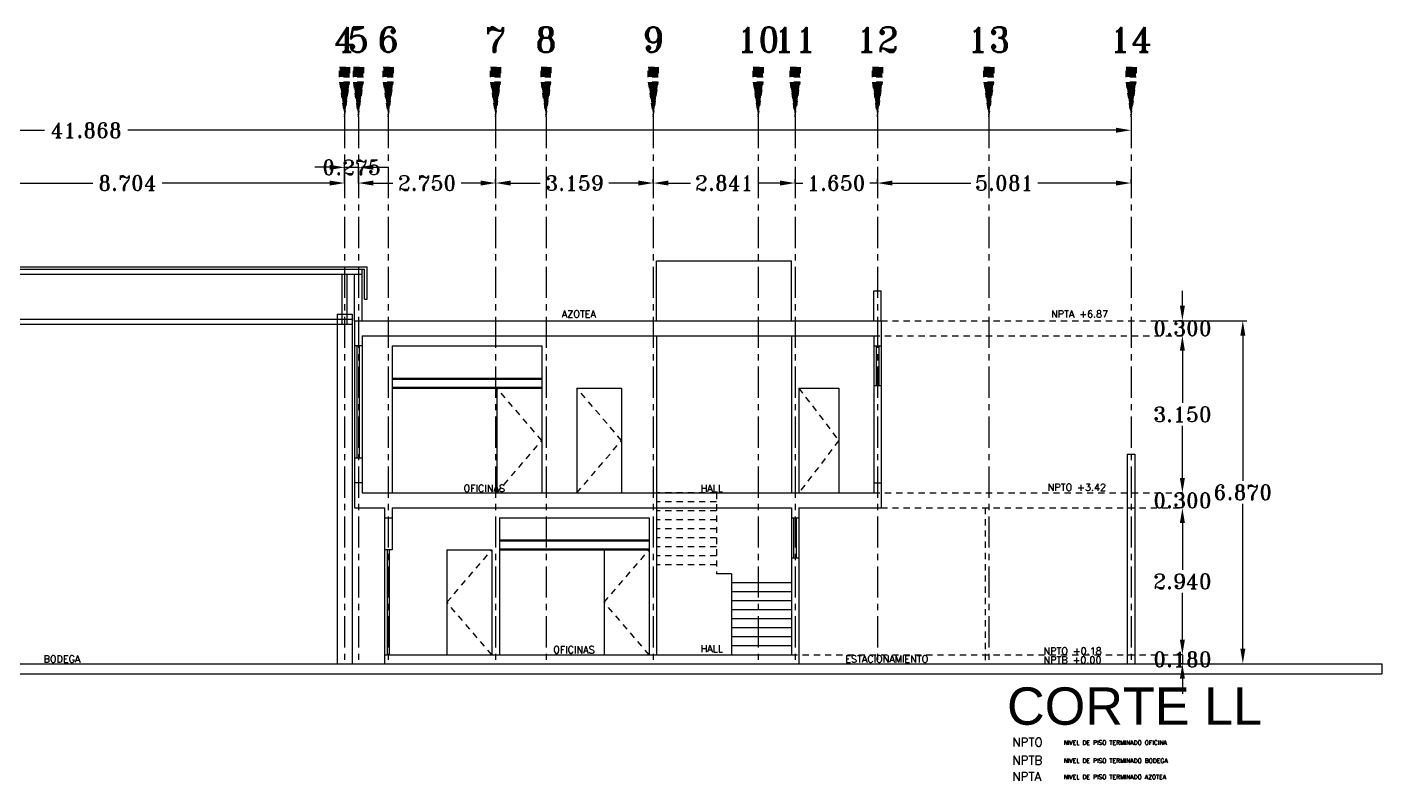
# Model space of a CAD drawing. Extents: x 915 to 2178, y -798 to 165.
# Drawn here: x 1329.38 to 1356.53, y -764.96 to -749.86 of the extents above; entities that cross this region are included whole.
import ezdxf
from ezdxf.enums import TextEntityAlignment as Align

# ---------------------------------------------------------------- set-up
doc = ezdxf.new("R2010")
doc.units = 0
doc.header["$LTSCALE"] = 0.5
doc.header["$MEASUREMENT"] = 0
for name, pattern in [('CENTER', [2, 1.25, -0.25, 0.25, -0.25]), ('DASHDOT2', [0.5, 0.25, -0.125, 0, -0.125]), ('HIDDEN2', [0.1875, 0.125, -0.0625])]:
    doc.linetypes.add(name, pattern=pattern)
doc.layers.get('0').update_dxf_attribs({"linetype": 'CONTINUOUS'})
doc.layers.get('DEFPOINTS').update_dxf_attribs({"linetype": 'CONTINUOUS'})
for name, color, linetype in [('COTA', 7, 'CONTINUOUS'), ('EJE', 125, 'DASHDOT2'), ('EJES', 125, 'CENTER'), ('ESCALERA', 41, 'CONTINUOUS'), ('LOSA', 1, 'CONTINUOUS'), ('MEM', 7, 'CONTINUOUS'), ('MUEBLES', 125, 'CONTINUOUS'), ('muro_facahda', 33, 'CONTINUOUS'), ('proyecciones', 6, 'HIDDEN2'), ('ventanas', 4, 'CONTINUOUS')]:
    doc.layers.add(name, color=color, linetype=linetype)
doc.styles.add('ROMANT', font='romant')
doc.styles.add('SWISS', font='SAS_____.pfb')
doc.dimstyles.new('detalle', dxfattribs={"dimtxt": 0.2, "dimasz": 0.15, "dimexe": 0.08, "dimexo": 0, "dimgap": 0.08, "dimtad": 0, "dimtih": 1, "dimtoh": 1, "dimdec": 3, "dimzin": 1, "dimdsep": 46, "dimtxsty": 'ROMANT', "dimcen": 0.15, "dimclrd": 143, "dimclre": 9, "dimadec": 0, "dimazin": 0, "dimtfac": 1, "dimtdec": 3, "dimtmove": 0, "dimatfit": 3, "dimfxl": 1, "dimarcsym": 0})

# ---------------------------------------------------------------- blocks, each defined once
blk = doc.blocks.new('DI-P0101')
at = {"const_width": 0.2}
blk.add_lwpolyline([(0, 0.8), (0, 1)], dxfattribs=at)
for points in [[(0.1, 1), (0.1, 0.8), (-0.1, 0.8), (-0.1, 1)], [(0, 0), (0.1, 0.7), (-0.1, 0.7)]]:
    blk.add_lwpolyline(points, close=True)
blk.add_lwpolyline([(0, 0, 0, 0.2, 0), (0, 0.7, 0.2, 0.2, 0)], format="xyseb")
at = {"style": 'ROMANT'}
blk.add_attdef('1', text='', height=0.6, dxfattribs=at).set_placement((0, 1.3), align=Align.CENTER)
blk = doc.blocks.new('*D229')
at = {"layer": 'COTA', "color": 9, "lineweight": -2, "transparency": 16777216}
for p, q in [((1352.529, -759.495), (1352.449, -759.495)), ((1352.529, -762.435), (1352.449, -762.435))]:
    blk.add_line(p, q, dxfattribs=at)
at = {"layer": 'COTA', "color": 143, "lineweight": -2, "transparency": 16777216}
for p, q in [((1352.529, -759.795), (1352.529, -760.735)), ((1352.529, -762.135), (1352.529, -761.195))]:
    blk.add_line(p, q, dxfattribs=at)
at = {"layer": 'COTA', "color": 143, "transparency": 16777216}
for points in [[(1352.479, -759.795), (1352.579, -759.795), (1352.529, -759.495)], [(1352.479, -762.135), (1352.579, -762.135), (1352.529, -762.435)]]:
    blk.add_solid(points, dxfattribs=at)
at = {"layer": 'DEFPOINTS', "color": 0, "transparency": 16777216}
for p in [(1352.529, -759.495), (1352.529, -759.495), (1352.529, -762.435)]:
    blk.add_point(p, dxfattribs=at)
at = {"layer": 'COTA', "color": 0, "transparency": 16777216, "insert": (1352.529, -760.965), "char_height": 0.3, "attachment_point": 5, "style": 'ROMANT'}
blk.add_mtext('2.940', dxfattribs=at)
blk = doc.blocks.new('*D230')
at = {"layer": 'COTA', "color": 9, "lineweight": -2, "transparency": 16777216}
for p, q in [((1352.529, -756.045), (1352.449, -756.045)), ((1352.529, -759.195), (1352.449, -759.195))]:
    blk.add_line(p, q, dxfattribs=at)
at = {"layer": 'COTA', "color": 143, "lineweight": -2, "transparency": 16777216}
for p, q in [((1352.529, -756.345), (1352.529, -757.39)), ((1352.529, -758.895), (1352.529, -757.85))]:
    blk.add_line(p, q, dxfattribs=at)
at = {"layer": 'COTA', "color": 143, "transparency": 16777216}
for points in [[(1352.479, -756.345), (1352.579, -756.345), (1352.529, -756.045)], [(1352.479, -758.895), (1352.579, -758.895), (1352.529, -759.195)]]:
    blk.add_solid(points, dxfattribs=at)
at = {"layer": 'DEFPOINTS', "color": 0, "transparency": 16777216}
for p in [(1352.529, -756.045), (1352.529, -756.045), (1352.529, -759.195)]:
    blk.add_point(p, dxfattribs=at)
at = {"layer": 'COTA', "color": 0, "transparency": 16777216, "insert": (1352.529, -757.62), "char_height": 0.3, "attachment_point": 5, "style": 'ROMANT'}
blk.add_mtext('3.150', dxfattribs=at)
blk = doc.blocks.new('*D231')
at = {"layer": 'COTA', "color": 143, "lineweight": -2, "transparency": 16777216}
for p, q in [((1352.529, -755.445), (1352.529, -755.145)), ((1352.529, -755.745), (1352.529, -756.045)), ((1352.529, -755.745), (1352.529, -756.045)), ((1352.529, -756.345), (1352.529, -756.645))]:
    blk.add_line(p, q, dxfattribs=at)
at = {"layer": 'COTA', "color": 9, "lineweight": -2, "transparency": 16777216}
for p, q in [((1352.529, -755.745), (1352.449, -755.745)), ((1352.529, -756.045), (1352.449, -756.045))]:
    blk.add_line(p, q, dxfattribs=at)
at = {"layer": 'COTA', "color": 143, "transparency": 16777216}
for points in [[(1352.479, -755.445), (1352.579, -755.445), (1352.529, -755.745)], [(1352.479, -756.345), (1352.579, -756.345), (1352.529, -756.045)]]:
    blk.add_solid(points, dxfattribs=at)
at = {"layer": 'DEFPOINTS', "color": 0, "transparency": 16777216}
for p in [(1352.529, -755.745), (1352.529, -756.045), (1352.529, -756.045)]:
    blk.add_point(p, dxfattribs=at)
at = {"layer": 'COTA', "color": 0, "transparency": 16777216, "insert": (1352.529, -755.895), "char_height": 0.3, "attachment_point": 5, "style": 'ROMANT'}
blk.add_mtext('0.300', dxfattribs=at)
blk = doc.blocks.new('*D232')
at = {"layer": 'COTA', "color": 143, "lineweight": -2, "transparency": 16777216}
for p, q in [((1352.529, -758.895), (1352.529, -758.595)), ((1352.529, -759.195), (1352.529, -759.495)), ((1352.529, -759.195), (1352.529, -759.495)), ((1352.529, -759.795), (1352.529, -760.095))]:
    blk.add_line(p, q, dxfattribs=at)
at = {"layer": 'COTA', "color": 9, "lineweight": -2, "transparency": 16777216}
for p, q in [((1352.529, -759.195), (1352.449, -759.195)), ((1352.529, -759.495), (1352.449, -759.495))]:
    blk.add_line(p, q, dxfattribs=at)
at = {"layer": 'COTA', "color": 143, "transparency": 16777216}
for points in [[(1352.479, -758.895), (1352.579, -758.895), (1352.529, -759.195)], [(1352.479, -759.795), (1352.579, -759.795), (1352.529, -759.495)]]:
    blk.add_solid(points, dxfattribs=at)
at = {"layer": 'DEFPOINTS', "color": 0, "transparency": 16777216}
for p in [(1352.529, -759.195), (1352.529, -759.495), (1352.529, -759.495)]:
    blk.add_point(p, dxfattribs=at)
at = {"layer": 'COTA', "color": 0, "transparency": 16777216, "insert": (1352.529, -759.345), "char_height": 0.3, "attachment_point": 5, "style": 'ROMANT'}
blk.add_mtext('0.300', dxfattribs=at)
blk = doc.blocks.new('*D233')
at = {"layer": 'COTA', "color": 143, "lineweight": -2, "transparency": 16777216}
for p, q in [((1352.529, -762.135), (1352.529, -761.835)), ((1352.529, -762.435), (1352.529, -762.615)), ((1352.529, -762.435), (1352.529, -762.615)), ((1352.529, -762.915), (1352.529, -763.215))]:
    blk.add_line(p, q, dxfattribs=at)
at = {"layer": 'COTA', "color": 9, "lineweight": -2, "transparency": 16777216}
for p, q in [((1352.529, -762.435), (1352.449, -762.435)), ((1352.529, -762.615), (1352.449, -762.615))]:
    blk.add_line(p, q, dxfattribs=at)
at = {"layer": 'COTA', "color": 143, "transparency": 16777216}
for points in [[(1352.479, -762.135), (1352.579, -762.135), (1352.529, -762.435)], [(1352.479, -762.915), (1352.579, -762.915), (1352.529, -762.615)]]:
    blk.add_solid(points, dxfattribs=at)
at = {"layer": 'DEFPOINTS', "color": 0, "transparency": 16777216}
for p in [(1352.529, -762.435), (1352.529, -762.615), (1352.529, -762.615)]:
    blk.add_point(p, dxfattribs=at)
at = {"layer": 'COTA', "color": 0, "transparency": 16777216, "insert": (1352.529, -762.525), "char_height": 0.3, "attachment_point": 5, "style": 'ROMANT'}
blk.add_mtext('0.180', dxfattribs=at)
blk = doc.blocks.new('*D234')
at = {"layer": 'COTA', "color": 9, "lineweight": -2, "transparency": 16777216}
for p, q in [((1352.529, -755.745), (1353.82, -755.745)), ((1352.529, -762.615), (1353.82, -762.615))]:
    blk.add_line(p, q, dxfattribs=at)
at = {"layer": 'COTA', "color": 143, "lineweight": -2, "transparency": 16777216}
for p, q in [((1353.74, -756.045), (1353.74, -758.95)), ((1353.74, -762.315), (1353.74, -759.41))]:
    blk.add_line(p, q, dxfattribs=at)
at = {"layer": 'COTA', "color": 143, "transparency": 16777216}
for points in [[(1353.69, -756.045), (1353.79, -756.045), (1353.74, -755.745)], [(1353.69, -762.315), (1353.79, -762.315), (1353.74, -762.615)]]:
    blk.add_solid(points, dxfattribs=at)
at = {"layer": 'DEFPOINTS', "color": 0, "transparency": 16777216}
for p in [(1352.529, -755.745), (1352.529, -762.615), (1353.74, -762.615)]:
    blk.add_point(p, dxfattribs=at)
at = {"layer": 'COTA', "color": 0, "transparency": 16777216, "insert": (1353.74, -759.18), "char_height": 0.3, "attachment_point": 5, "style": 'ROMANT'}
blk.add_mtext('6.870', dxfattribs=at)
blk = doc.blocks.new('*D238')
at = {"layer": 'COTA', "color": 9, "lineweight": -2, "transparency": 16777216}
for p, q in [((1327.04, -752.988), (1327.04, -752.908)), ((1335.744, -752.988), (1335.744, -752.908))]:
    blk.add_line(p, q, dxfattribs=at)
at = {"layer": 'COTA', "color": 143, "lineweight": -2, "transparency": 16777216}
for p, q in [((1327.34, -752.988), (1330.698, -752.988)), ((1335.444, -752.988), (1332.086, -752.988))]:
    blk.add_line(p, q, dxfattribs=at)
at = {"layer": 'COTA', "color": 143, "transparency": 16777216}
for points in [[(1327.34, -752.938), (1327.34, -753.038), (1327.04, -752.988)], [(1335.444, -752.938), (1335.444, -753.038), (1335.744, -752.988)]]:
    blk.add_solid(points, dxfattribs=at)
at = {"layer": 'DEFPOINTS', "color": 0, "transparency": 16777216}
for p in [(1327.04, -752.988), (1335.744, -752.988), (1335.744, -752.988)]:
    blk.add_point(p, dxfattribs=at)
at = {"layer": 'COTA', "color": 0, "transparency": 16777216, "insert": (1331.392, -752.988), "char_height": 0.3, "attachment_point": 5, "style": 'ROMANT'}
blk.add_mtext('8.704', dxfattribs=at)
blk = doc.blocks.new('*D239')
at = {"layer": 'COTA', "color": 143, "lineweight": -2, "transparency": 16777216}
for p, q in [((1335.444, -752.673), (1335.144, -752.673)), ((1335.744, -752.673), (1336.019, -752.673)), ((1336.319, -752.673), (1336.619, -752.673))]:
    blk.add_line(p, q, dxfattribs=at)
at = {"layer": 'COTA', "color": 9, "lineweight": -2, "transparency": 16777216}
for p, q in [((1335.744, -752.988), (1335.744, -752.593)), ((1336.019, -752.988), (1336.019, -752.593))]:
    blk.add_line(p, q, dxfattribs=at)
at = {"layer": 'COTA', "color": 143, "transparency": 16777216}
for points in [[(1335.444, -752.623), (1335.444, -752.723), (1335.744, -752.673)], [(1336.319, -752.623), (1336.319, -752.723), (1336.019, -752.673)]]:
    blk.add_solid(points, dxfattribs=at)
at = {"layer": 'DEFPOINTS', "color": 0, "transparency": 16777216}
for p in [(1336.019, -752.673), (1335.744, -752.988), (1336.019, -752.988)]:
    blk.add_point(p, dxfattribs=at)
at = {"layer": 'COTA', "color": 0, "transparency": 16777216, "insert": (1335.882, -752.673), "char_height": 0.3, "attachment_point": 5, "style": 'ROMANT'}
blk.add_mtext('0.275', dxfattribs=at)
blk = doc.blocks.new('*D240')
at = {"layer": 'COTA', "color": 9, "lineweight": -2, "transparency": 16777216}
for p, q in [((1336.019, -752.988), (1336.019, -752.908)), ((1338.769, -752.988), (1338.769, -752.908))]:
    blk.add_line(p, q, dxfattribs=at)
at = {"layer": 'COTA', "color": 143, "lineweight": -2, "transparency": 16777216}
for p, q in [((1336.319, -752.988), (1336.707, -752.988)), ((1338.469, -752.988), (1338.081, -752.988))]:
    blk.add_line(p, q, dxfattribs=at)
at = {"layer": 'COTA', "color": 143, "transparency": 16777216}
for points in [[(1336.319, -752.938), (1336.319, -753.038), (1336.019, -752.988)], [(1338.469, -752.938), (1338.469, -753.038), (1338.769, -752.988)]]:
    blk.add_solid(points, dxfattribs=at)
at = {"layer": 'DEFPOINTS', "color": 0, "transparency": 16777216}
for p in [(1336.019, -752.988), (1338.769, -752.988), (1338.769, -752.988)]:
    blk.add_point(p, dxfattribs=at)
at = {"layer": 'COTA', "color": 0, "transparency": 16777216, "insert": (1337.394, -752.988), "char_height": 0.3, "attachment_point": 5, "style": 'ROMANT'}
blk.add_mtext('2.750', dxfattribs=at)
blk = doc.blocks.new('*D241')
at = {"layer": 'COTA', "color": 9, "lineweight": -2, "transparency": 16777216}
for p, q in [((1338.769, -752.988), (1338.769, -752.908)), ((1341.928, -752.988), (1341.928, -752.908))]:
    blk.add_line(p, q, dxfattribs=at)
at = {"layer": 'COTA', "color": 143, "lineweight": -2, "transparency": 16777216}
for p, q in [((1339.069, -752.988), (1339.662, -752.988)), ((1341.628, -752.988), (1341.036, -752.988))]:
    blk.add_line(p, q, dxfattribs=at)
at = {"layer": 'COTA', "color": 143, "transparency": 16777216}
for points in [[(1339.069, -752.938), (1339.069, -753.038), (1338.769, -752.988)], [(1341.628, -752.938), (1341.628, -753.038), (1341.928, -752.988)]]:
    blk.add_solid(points, dxfattribs=at)
at = {"layer": 'DEFPOINTS', "color": 0, "transparency": 16777216}
for p in [(1338.769, -752.988), (1341.928, -752.988), (1341.928, -752.988)]:
    blk.add_point(p, dxfattribs=at)
at = {"layer": 'COTA', "color": 0, "transparency": 16777216, "insert": (1340.349, -752.988), "char_height": 0.3, "attachment_point": 5, "style": 'ROMANT'}
blk.add_mtext('3.159', dxfattribs=at)
blk = doc.blocks.new('*D242')
at = {"layer": 'COTA', "color": 9, "lineweight": -2, "transparency": 16777216}
for p, q in [((1341.928, -752.988), (1341.928, -752.908)), ((1344.769, -752.988), (1344.769, -752.908))]:
    blk.add_line(p, q, dxfattribs=at)
at = {"layer": 'COTA', "color": 143, "lineweight": -2, "transparency": 16777216}
for p, q in [((1342.228, -752.988), (1342.676, -752.988)), ((1344.469, -752.988), (1344.022, -752.988))]:
    blk.add_line(p, q, dxfattribs=at)
at = {"layer": 'COTA', "color": 143, "transparency": 16777216}
for points in [[(1342.228, -752.938), (1342.228, -753.038), (1341.928, -752.988)], [(1344.469, -752.938), (1344.469, -753.038), (1344.769, -752.988)]]:
    blk.add_solid(points, dxfattribs=at)
at = {"layer": 'DEFPOINTS', "color": 0, "transparency": 16777216}
for p in [(1341.928, -752.988), (1344.769, -752.988), (1344.769, -752.988)]:
    blk.add_point(p, dxfattribs=at)
at = {"layer": 'COTA', "color": 0, "transparency": 16777216, "insert": (1343.349, -752.988), "char_height": 0.3, "attachment_point": 5, "style": 'ROMANT'}
blk.add_mtext('2.841', dxfattribs=at)
blk = doc.blocks.new('*D243')
at = {"layer": 'COTA', "color": 9, "lineweight": -2, "transparency": 16777216}
for p, q in [((1344.769, -752.988), (1344.769, -752.908)), ((1346.419, -752.988), (1346.419, -752.908))]:
    blk.add_line(p, q, dxfattribs=at)
at = {"layer": 'COTA', "color": 143, "lineweight": -2, "transparency": 16777216}
for p, q in [((1344.469, -752.988), (1344.169, -752.988)), ((1344.769, -752.988), (1344.921, -752.988)), ((1346.419, -752.988), (1346.267, -752.988)), ((1346.719, -752.988), (1347.019, -752.988))]:
    blk.add_line(p, q, dxfattribs=at)
at = {"layer": 'COTA', "color": 143, "transparency": 16777216}
for points in [[(1344.469, -752.938), (1344.469, -753.038), (1344.769, -752.988)], [(1346.719, -752.938), (1346.719, -753.038), (1346.419, -752.988)]]:
    blk.add_solid(points, dxfattribs=at)
at = {"layer": 'DEFPOINTS', "color": 0, "transparency": 16777216}
for p in [(1344.769, -752.988), (1346.419, -752.988), (1346.419, -752.988)]:
    blk.add_point(p, dxfattribs=at)
at = {"layer": 'COTA', "color": 0, "transparency": 16777216, "insert": (1345.594, -752.988), "char_height": 0.3, "attachment_point": 5, "style": 'ROMANT'}
blk.add_mtext('1.650', dxfattribs=at)
blk = doc.blocks.new('*D244')
at = {"layer": 'COTA', "color": 9, "lineweight": -2, "transparency": 16777216}
for p, q in [((1346.419, -752.988), (1346.419, -752.908)), ((1351.5, -752.988), (1351.5, -752.908))]:
    blk.add_line(p, q, dxfattribs=at)
at = {"layer": 'COTA', "color": 143, "lineweight": -2, "transparency": 16777216}
for p, q in [((1346.719, -752.988), (1348.287, -752.988)), ((1351.2, -752.988), (1349.633, -752.988))]:
    blk.add_line(p, q, dxfattribs=at)
at = {"layer": 'COTA', "color": 143, "transparency": 16777216}
for points in [[(1346.719, -752.938), (1346.719, -753.038), (1346.419, -752.988)], [(1351.2, -752.938), (1351.2, -753.038), (1351.5, -752.988)]]:
    blk.add_solid(points, dxfattribs=at)
at = {"layer": 'DEFPOINTS', "color": 0, "transparency": 16777216}
for p in [(1346.419, -752.988), (1351.5, -752.988), (1351.5, -752.988)]:
    blk.add_point(p, dxfattribs=at)
at = {"layer": 'COTA', "color": 0, "transparency": 16777216, "insert": (1348.96, -752.988), "char_height": 0.3, "attachment_point": 5, "style": 'ROMANT'}
blk.add_mtext('5.081', dxfattribs=at)
blk = doc.blocks.new('*D245')
at = {"layer": 'COTA', "color": 9, "lineweight": -2, "transparency": 16777216}
for p, q in [((1309.632, -751.665), (1309.632, -752.01)), ((1351.5, -751.665), (1351.5, -752.01))]:
    blk.add_line(p, q, dxfattribs=at)
at = {"layer": 'COTA', "color": 143, "lineweight": -2, "transparency": 16777216}
for p, q in [((1309.932, -751.93), (1329.729, -751.93)), ((1351.2, -751.93), (1331.403, -751.93))]:
    blk.add_line(p, q, dxfattribs=at)
at = {"layer": 'COTA', "color": 143, "transparency": 16777216}
for points in [[(1309.932, -751.88), (1309.932, -751.98), (1309.632, -751.93)], [(1351.2, -751.88), (1351.2, -751.98), (1351.5, -751.93)]]:
    blk.add_solid(points, dxfattribs=at)
at = {"layer": 'DEFPOINTS', "color": 0, "transparency": 16777216}
for p in [(1309.632, -751.665), (1351.5, -751.665), (1351.5, -751.93)]:
    blk.add_point(p, dxfattribs=at)
at = {"layer": 'COTA', "color": 0, "transparency": 16777216, "insert": (1330.566, -751.93), "char_height": 0.3, "attachment_point": 5, "style": 'ROMANT'}
blk.add_mtext('41.868', dxfattribs=at)

msp = doc.modelspace()

# ---------------------------------------------------------------- linework, layer by layer
at = {"layer": 'EJES'}
for p, q in [((1335.744, -751.6648), (1335.744, -762.6148)), ((1335.744, -751.6648), (1335.744, -762.6148)), ((1336.019, -751.6648), (1336.019, -762.6148)), ((1336.619, -751.6648), (1336.619, -762.6148)), ((1338.769, -751.6648), (1338.769, -762.6148)), ((1339.7785, -751.6648), (1339.7785, -762.6148)), ((1341.9285, -751.6648), (1341.9285, -762.6148)), ((1344.0285, -751.6648), (1344.0285, -762.6148)), ((1344.769, -751.6648), (1344.769, -762.6148)), ((1346.419, -751.6648), (1346.419, -762.6148)), ((1348.6503, -751.6648), (1348.6503, -762.6148)), ((1351.5003, -751.6648), (1351.5003, -762.6148))]:
    msp.add_line(p, q, dxfattribs=at)
at = {"layer": 'ESCALERA'}
for p, q in [((1343.494, -760.8148), (1343.194, -760.8148)), ((1343.494, -760.8148), (1343.494, -762.4348)), ((1344.694, -760.9948), (1343.494, -760.9948)), ((1344.694, -761.1748), (1343.494, -761.1748)), ((1344.694, -761.3548), (1343.494, -761.3548)), ((1344.694, -761.5348), (1343.494, -761.5348)), ((1344.694, -761.7148), (1343.494, -761.7148)), ((1344.694, -761.8948), (1343.494, -761.8948)), ((1344.694, -762.0748), (1343.494, -762.0748)), ((1336.544, -762.4348), (1344.694, -762.4348)), ((1344.694, -762.2548), (1343.494, -762.2548))]:
    msp.add_line(p, q, dxfattribs=at)
at = {"layer": 'LOSA'}
for p, q in [((1335.944, -755.7448), (1335.944, -756.2448)), ((1335.944, -755.7448), (1346.494, -755.7448)), ((1346.494, -755.7448), (1346.494, -756.2448)), ((1336.094, -756.0448), (1346.344, -756.0448)), ((1336.094, -756.0448), (1336.094, -756.2448)), ((1346.344, -756.0448), (1346.344, -756.2448)), ((1336.094, -756.2448), (1335.944, -756.2448)), ((1346.344, -756.2448), (1346.494, -756.2448)), ((1335.944, -758.9948), (1335.944, -759.4948)), ((1336.094, -758.9948), (1336.094, -759.1948)), ((1336.094, -759.1948), (1346.344, -759.1948)), ((1346.344, -758.9948), (1346.494, -758.9948)), ((1346.344, -758.9948), (1346.344, -759.1948)), ((1346.494, -758.9948), (1346.494, -759.4948)), ((1335.944, -759.4948), (1336.544, -759.4948)), ((1336.544, -759.4948), (1336.544, -759.6948)), ((1336.544, -759.6948), (1336.694, -759.6948)), ((1336.694, -759.4948), (1336.694, -759.6948)), ((1336.694, -759.4948), (1344.694, -759.4948)), ((1344.694, -759.4948), (1344.694, -759.6948)), ((1344.694, -759.6948), (1344.844, -759.6948)), ((1344.844, -759.4948), (1344.844, -759.6948)), ((1344.844, -759.4948), (1346.494, -759.4948)), ((1307.361, -762.6148), (1356.5261, -762.6148)), ((1356.5261, -762.6148), (1356.5261, -762.8148)), ((1307.361, -762.8148), (1356.5261, -762.8148))]:
    msp.add_line(p, q, dxfattribs=at)
at = {"layer": 'MUEBLES'}
for p, q in [((1307.361, -754.6648), (1336.194, -754.6648)), ((1307.361, -754.7148), (1336.144, -754.7148)), ((1307.361, -754.8148), (1336.094, -754.8148)), ((1335.694, -755.8148), (1335.694, -754.8148)), ((1335.794, -755.8148), (1335.794, -754.8148)), ((1335.944, -754.8148), (1336.094, -754.8148)), ((1336.094, -754.8148), (1336.094, -754.7148)), ((1336.144, -755.3148), (1336.144, -754.7148)), ((1336.194, -755.3148), (1336.194, -754.6648)), ((1336.144, -755.3148), (1336.194, -755.3148)), ((1307.361, -755.7148), (1335.894, -755.7148)), ((1307.361, -755.8148), (1335.894, -755.8148)), ((1336.694, -756.8948), (1339.694, -756.8948)), ((1336.694, -756.9148), (1339.694, -756.9148)), ((1336.694, -757.0748), (1339.694, -757.0748)), ((1336.694, -757.0948), (1339.694, -757.0948)), ((1338.8437, -760.1348), (1341.844, -760.1348)), ((1338.8437, -760.1548), (1341.844, -760.1548)), ((1338.8437, -760.3148), (1341.844, -760.3148)), ((1338.8437, -760.3348), (1341.844, -760.3348))]:
    msp.add_line(p, q, dxfattribs=at)
at = {"layer": 'muro_facahda'}
for p, q in [((1341.994, -755.7448), (1341.994, -754.5448)), ((1341.994, -754.5448), (1344.694, -754.5448)), ((1344.694, -755.7448), (1344.694, -754.5448)), ((1335.944, -755.7448), (1335.944, -754.8148)), ((1336.094, -755.7448), (1336.094, -754.8148)), ((1346.344, -755.1448), (1346.494, -755.1448)), ((1346.344, -755.7448), (1346.344, -755.1448)), ((1346.494, -755.7448), (1346.494, -755.1448)), ((1335.594, -755.6148), (1335.594, -762.6148)), ((1335.594, -755.6148), (1335.894, -755.6148)), ((1335.894, -755.6148), (1335.894, -762.6148)), ((1341.994, -756.0448), (1341.994, -762.4348)), ((1344.694, -756.0448), (1344.694, -759.1948)), ((1335.944, -756.2448), (1335.944, -758.9948)), ((1336.094, -756.2448), (1336.094, -758.9948)), ((1336.694, -756.2448), (1336.694, -759.1948)), ((1336.694, -756.2448), (1339.694, -756.2448)), ((1339.694, -756.2448), (1339.694, -759.1948)), ((1346.344, -756.2448), (1346.344, -758.9948)), ((1346.494, -756.2448), (1346.494, -758.9948)), ((1346.344, -757.0448), (1346.494, -757.0448)), ((1338.794, -757.0948), (1338.794, -759.1948)), ((1340.394, -757.0948), (1340.394, -759.1948)), ((1340.394, -757.0948), (1341.294, -757.0948)), ((1341.294, -757.0948), (1341.294, -759.1948)), ((1344.844, -757.0948), (1344.844, -759.1948)), ((1344.844, -757.0948), (1345.644, -757.0948)), ((1345.644, -757.0948), (1345.644, -759.1948)), ((1336.094, -758.4948), (1335.944, -758.4948)), ((1351.4253, -758.4148), (1351.4253, -762.6148)), ((1351.4253, -758.4148), (1351.5753, -758.4148)), ((1351.5753, -758.4148), (1351.5753, -762.6148)), ((1336.094, -758.9948), (1335.944, -758.9948)), ((1336.544, -759.6948), (1336.544, -762.4348)), ((1336.694, -759.6948), (1336.694, -760.3348)), ((1338.8437, -759.6948), (1338.8437, -762.4348)), ((1338.8437, -759.6948), (1341.844, -759.6948)), ((1341.844, -759.6948), (1341.844, -762.4348)), ((1344.694, -759.6948), (1344.694, -762.4348)), ((1344.844, -759.6948), (1344.844, -762.6148)), ((1336.694, -760.3348), (1336.544, -760.3348)), ((1337.794, -760.3348), (1337.794, -762.4348)), ((1337.794, -760.3348), (1338.694, -760.3348)), ((1338.694, -760.3348), (1338.694, -762.4348)), ((1340.944, -760.3348), (1340.944, -762.4348)), ((1344.694, -760.4948), (1344.844, -760.4948)), ((1336.544, -762.4348), (1336.544, -762.6148))]:
    msp.add_line(p, q, dxfattribs=at)
at = {"layer": 'proyecciones', "linetype": 'HIDDEN2', "ltscale": 2}
for p, q in [((1346.494, -755.7448), (1352.5293, -755.7448)), ((1346.344, -756.0448), (1352.5293, -756.0448)), ((1339.694, -758.1448), (1338.794, -757.0948)), ((1341.294, -758.1448), (1340.394, -757.0948)), ((1344.844, -757.0948), (1345.644, -758.1448)), ((1338.794, -759.1948), (1339.694, -758.1448)), ((1340.394, -759.1948), (1341.294, -758.1448)), ((1345.644, -758.1448), (1344.844, -759.1948)), ((1343.194, -759.1948), (1341.994, -759.1948)), ((1343.194, -759.1948), (1343.194, -760.8148)), ((1346.344, -759.1948), (1352.5293, -759.1948)), ((1343.194, -759.3748), (1341.994, -759.3748)), ((1343.194, -759.5548), (1341.994, -759.5548)), ((1343.194, -759.7348), (1341.994, -759.7348)), ((1346.494, -759.4948), (1351.4253, -759.4948)), ((1346.494, -759.4948), (1352.5293, -759.4948)), ((1348.5753, -759.4948), (1348.5753, -762.6148)), ((1343.194, -759.9148), (1341.994, -759.9148)), ((1343.194, -760.0948), (1341.994, -760.0948)), ((1343.194, -760.2748), (1341.994, -760.2748)), ((1343.194, -760.4548), (1341.994, -760.4548)), ((1343.194, -760.6348), (1341.994, -760.6348)), ((1344.694, -762.4348), (1352.5293, -762.4348))]:
    msp.add_line(p, q, dxfattribs=at)
for points in [[(1338.694, -762.4348), (1337.794, -761.3848), (1338.694, -760.3348)], [(1341.844, -762.4348), (1340.944, -761.3848), (1341.844, -760.3348)]]:
    msp.add_lwpolyline(points, dxfattribs=at)
at = {"layer": 'ventanas'}
for p, q in [((1335.994, -758.4948), (1335.994, -756.2448)), ((1336.044, -758.4948), (1336.044, -756.2448)), ((1346.394, -756.2448), (1346.394, -757.0448)), ((1346.444, -756.2448), (1346.444, -757.0448)), ((1344.744, -760.4948), (1344.744, -759.6948)), ((1344.794, -760.4948), (1344.794, -759.6948)), ((1336.599, -760.3348), (1336.599, -762.4348)), ((1336.639, -760.3348), (1336.639, -762.4348))]:
    msp.add_line(p, q, dxfattribs=at)

# ---------------------------------------------------------------- block references
at = {"layer": 'EJE'}
ref = msp.add_blockref('DI-P0101', (1335.744, -751.6648), dxfattribs=at)
ref.add_attrib('1', '4', dxfattribs={"layer": '0', "height": 0.5, "style": 'ROMANT'}).set_placement((1335.744, -750.3648), align=Align.CENTER)
ref = msp.add_blockref('DI-P0101', (1336.019, -751.6648), dxfattribs=at)
ref.add_attrib('1', '5', dxfattribs={"layer": '0', "height": 0.5, "style": 'ROMANT'}).set_placement((1336.019, -750.3648), align=Align.CENTER)
ref = msp.add_blockref('DI-P0101', (1336.619, -751.6648), dxfattribs=at)
ref.add_attrib('1', '6', dxfattribs={"layer": '0', "height": 0.5, "style": 'ROMANT'}).set_placement((1336.619, -750.3648), align=Align.CENTER)
ref = msp.add_blockref('DI-P0101', (1338.769, -751.6648), dxfattribs=at)
ref.add_attrib('1', '7', dxfattribs={"layer": '0', "height": 0.5, "style": 'ROMANT'}).set_placement((1338.769, -750.3648), align=Align.CENTER)
ref = msp.add_blockref('DI-P0101', (1339.7785, -751.6648), dxfattribs=at)
ref.add_attrib('1', '8', dxfattribs={"layer": '0', "height": 0.5, "style": 'ROMANT'}).set_placement((1339.7785, -750.3648), align=Align.CENTER)
ref = msp.add_blockref('DI-P0101', (1341.9285, -751.6648), dxfattribs=at)
ref.add_attrib('1', '9', dxfattribs={"layer": '0', "height": 0.5, "style": 'ROMANT'}).set_placement((1341.9285, -750.3648), align=Align.CENTER)
ref = msp.add_blockref('DI-P0101', (1344.0285, -751.6648), dxfattribs=at)
ref.add_attrib('1', '10', dxfattribs={"layer": '0', "height": 0.5, "style": 'ROMANT'}).set_placement((1344.0285, -750.3648), align=Align.CENTER)
ref = msp.add_blockref('DI-P0101', (1344.769, -751.6648), dxfattribs=at)
ref.add_attrib('1', '11', dxfattribs={"layer": '0', "height": 0.5, "style": 'ROMANT'}).set_placement((1344.769, -750.3648), align=Align.CENTER)
ref = msp.add_blockref('DI-P0101', (1346.419, -751.6648), dxfattribs=at)
ref.add_attrib('1', '12', dxfattribs={"layer": '0', "height": 0.5, "style": 'ROMANT'}).set_placement((1346.419, -750.3648), align=Align.CENTER)
ref = msp.add_blockref('DI-P0101', (1348.6503, -751.6648), dxfattribs=at)
ref.add_attrib('1', '13', dxfattribs={"layer": '0', "height": 0.5, "style": 'ROMANT'}).set_placement((1348.6503, -750.3648), align=Align.CENTER)
ref = msp.add_blockref('DI-P0101', (1351.5003, -751.6648), dxfattribs=at)
ref.add_attrib('1', '14', dxfattribs={"layer": '0', "height": 0.5, "style": 'ROMANT'}).set_placement((1351.5003, -750.3648), align=Align.CENTER)

# ---------------------------------------------------------------- texts
at = {"style": 'ROMANT'}
for s, height, p in [('AZOTEA', 0.14112, (1340.0955, -755.6824)), ('NPTA +6.87', 0.14112, (1349.8989, -755.6824)), ('OFICINAS', 0.14112, (1338.1267, -759.1739)), ('HALL', 0.14112, (1342.876, -759.1739)), ('NPTO +3.42', 0.14112, (1349.8315, -759.153)), ('BODEGA', 0.14112, (1329.7117, -762.5905)), ('OFICINAS', 0.14112, (1339.9232, -762.4066)), ('HALL', 0.14112, (1342.876, -762.3844)), ('ESTACIONAMIENTO', 0.14112, (1345.7745, -762.5905)), ('NPTO +0.18', 0.14112, (1349.7462, -762.4309)), ('NPTB +0.00', 0.14112, (1349.747, -762.6111)), ('NPTO', 0.1764, (1349.1194, -764.2742)), ('NIVEL DE PISO TERMINADO OFICINA', 0.0882, (1350.1492, -764.2391)), ('NPTB', 0.1764, (1349.1194, -764.6373)), ('NIVEL DE PISO TERMINADO BODEGA', 0.0882, (1350.1492, -764.6022)), ('NPTA', 0.1764, (1349.1194, -764.9612)), ('NIVEL DE PISO TERMINADO AZOTEA', 0.0882, (1350.1492, -764.9262))]:
    msp.add_text(s, height=height, dxfattribs=at).set_placement(p)
at = {"layer": 'MEM', "style": 'SWISS'}
msp.add_text('CORTE LL', height=0.74849, dxfattribs=at).set_placement((1349.0152, -763.8369))

# ---------------------------------------------------------------- dimensions: what is measured, and where the dimension line sits
at = {"layer": 'COTA'}
for base, p1, p2, picture, middle in [((1351.5003, -751.9305), (1309.6319, -751.6648), (1351.5003, -751.6648), '*D245', (1330.5661, -751.9305)), ((1335.744, -752.9875), (1327.04, -752.9875), (1335.744, -752.9875), '*D238', (1331.392, -752.9875)), ((1338.769, -752.9875), (1336.019, -752.9875), (1338.769, -752.9875), '*D240', (1337.394, -752.9875)), ((1341.92847, -752.98754), (1338.76902, -752.98754), (1341.92847, -752.98754), '*D241', (1340.34874, -752.98754)), ((1344.76902, -752.98754), (1341.92847, -752.98754), (1344.76902, -752.98754), '*D242', (1343.34874, -752.98754)), ((1346.419, -752.9875), (1344.769, -752.9875), (1346.419, -752.9875), '*D243', (1345.594, -752.9875)), ((1351.5003, -752.9875), (1346.419, -752.9875), (1351.5003, -752.9875), '*D244', (1348.9597, -752.9875))]:
    dim = msp.add_linear_dim(base=base, p1=p1, p2=p2, dimstyle='detalle', override={"dimtxt": 0.3, "dimasz": 0.3, "dimtmove": 1}, dxfattribs=at)
    dim.commit()
    dim.dimension.update_dxf_attribs({"geometry": picture, "text_midpoint": middle})
dim = msp.add_linear_dim(base=(1336.019, -752.6726), p1=(1335.744, -752.9875), p2=(1336.019, -752.9875), dimstyle='detalle', override={"dimtxt": 0.3, "dimasz": 0.3, "dimtmove": 1}, dxfattribs=at)
dim.commit()
dim.dimension.update_dxf_attribs({"geometry": '*D239', "text_midpoint": (1335.8815, -752.6726), "dimtype": 160})
for base, p1, p2, picture, middle in [((1352.5293, -756.0448), (1352.5293, -755.7448), (1352.5293, -756.0448), '*D231', (1352.5293, -755.8948)), ((1352.5293, -759.4948), (1352.5293, -759.1948), (1352.5293, -759.4948), '*D232', (1352.5293, -759.3448)), ((1352.5293, -762.6148), (1352.5293, -762.4348), (1352.5293, -762.6148), '*D233', (1352.5293, -762.5248))]:
    dim = msp.add_linear_dim(base=base, p1=p1, p2=p2, angle=90, dimstyle='detalle', override={"dimtxt": 0.3, "dimasz": 0.3, "dimtmove": 1}, dxfattribs=at)
    dim.commit()
    dim.dimension.update_dxf_attribs({"geometry": picture, "text_midpoint": middle, "dimtype": 160})
for base, p1, p2, picture, middle in [((1353.7397, -762.6148), (1352.5293, -755.7448), (1352.5293, -762.6148), '*D234', (1353.7397, -759.1798)), ((1352.5293, -756.0448), (1352.5293, -759.1948), (1352.5293, -756.0448), '*D230', (1352.5293, -757.6198)), ((1352.5293, -759.4948), (1352.5293, -762.4348), (1352.5293, -759.4948), '*D229', (1352.5293, -760.9648))]:
    dim = msp.add_linear_dim(base=base, p1=p1, p2=p2, angle=90, dimstyle='detalle', override={"dimtxt": 0.3, "dimasz": 0.3, "dimtmove": 1}, dxfattribs=at)
    dim.commit()
    dim.dimension.update_dxf_attribs({"geometry": picture, "text_midpoint": middle})

doc.saveas('drawing.dxf')
